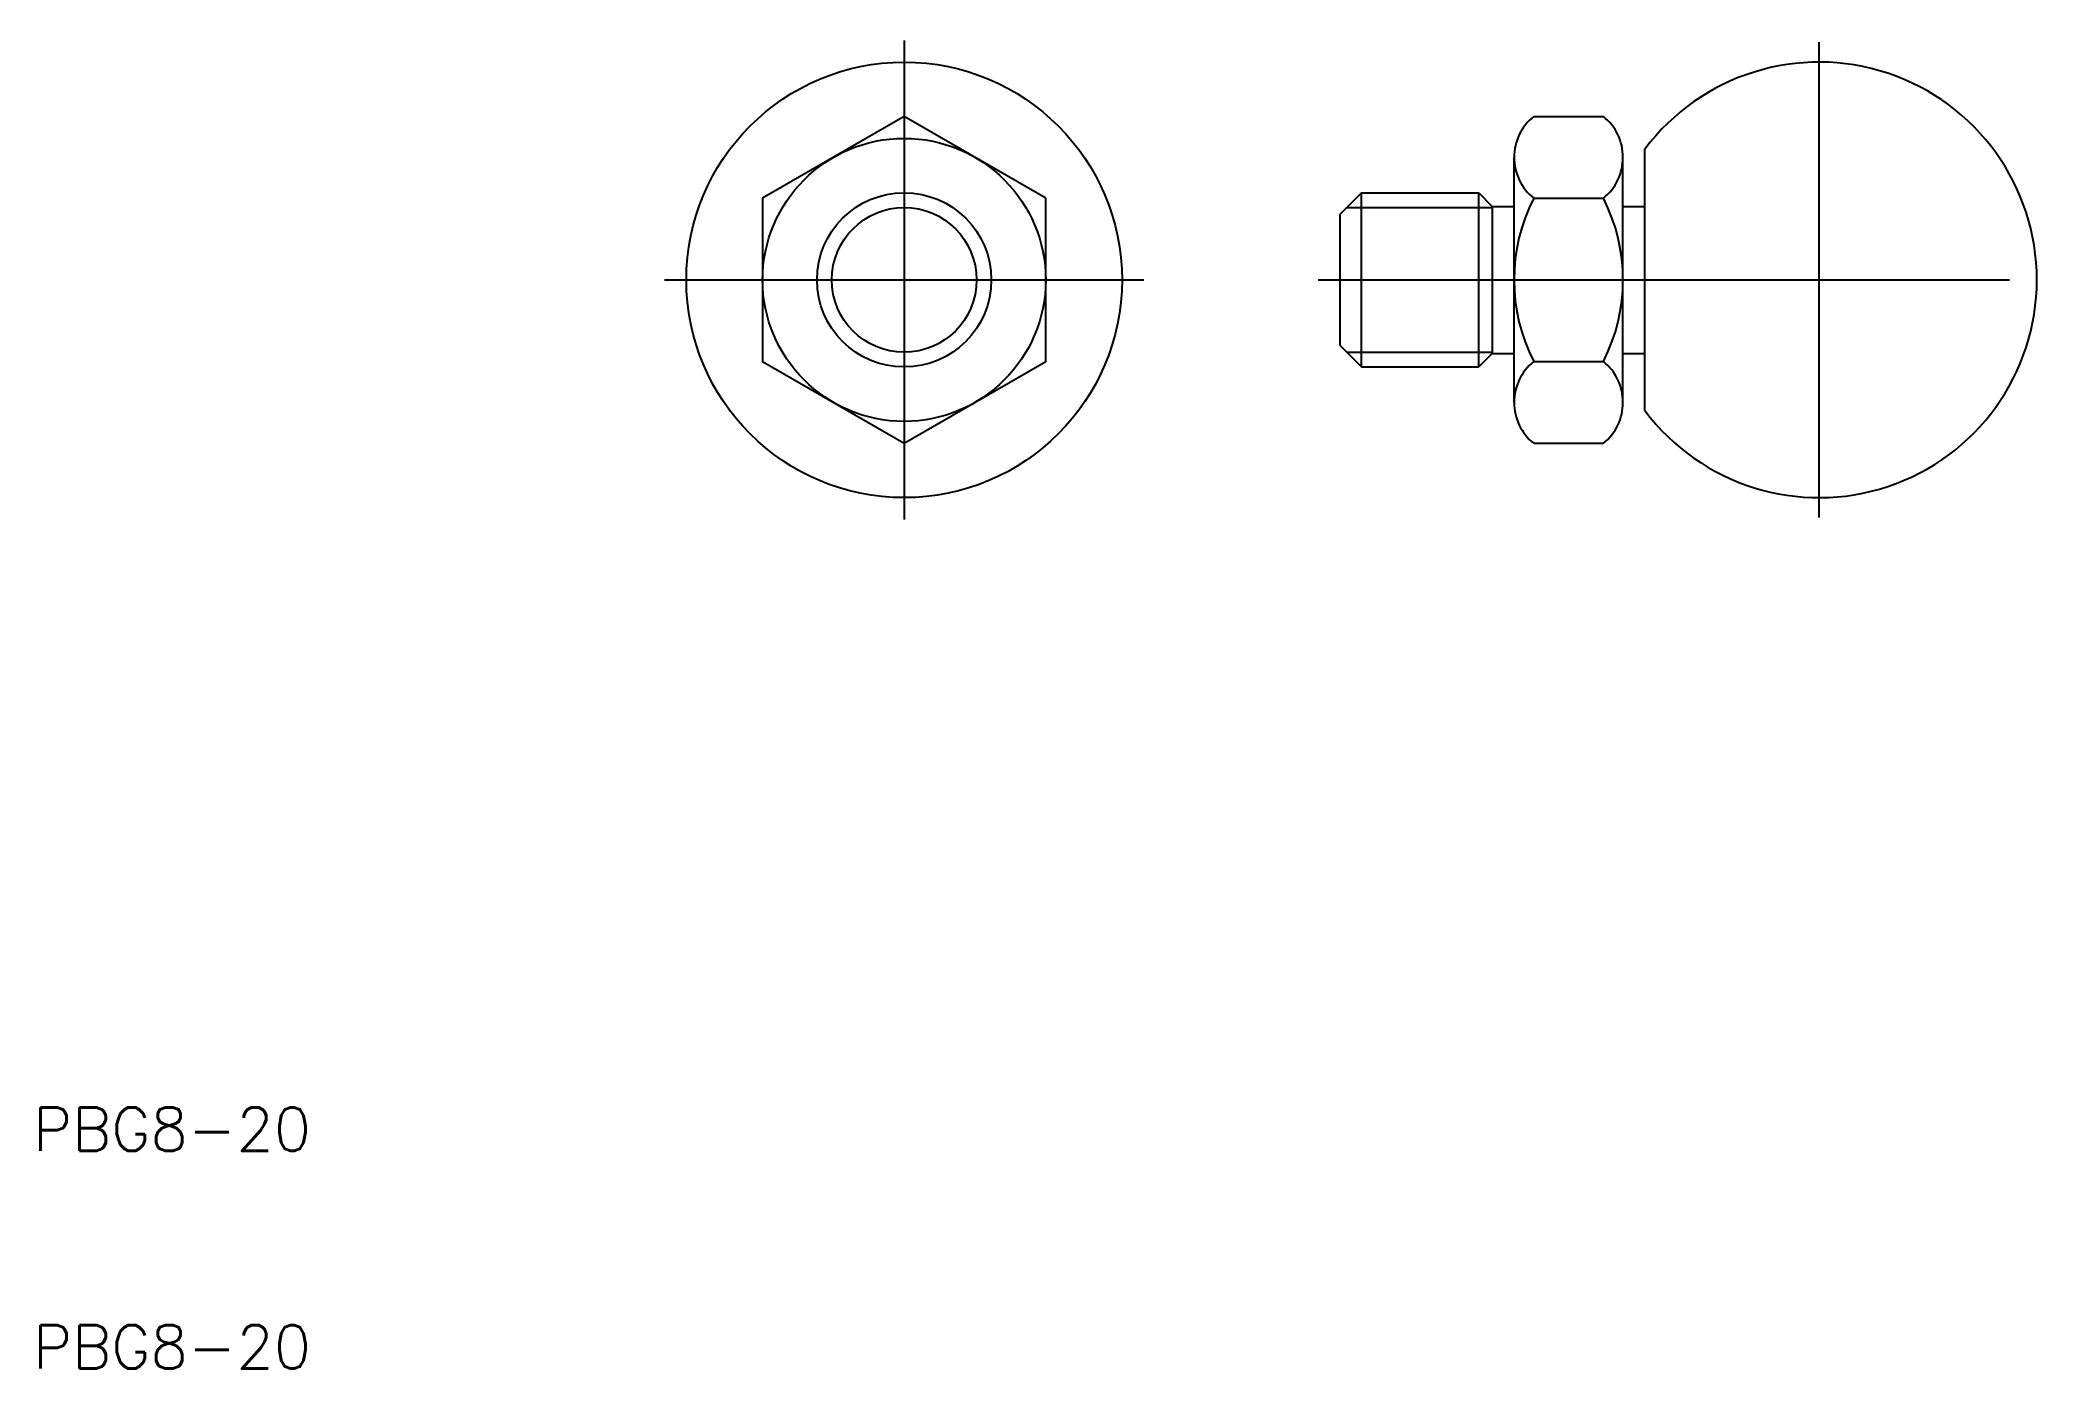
# Model space of a CAD drawing. Extents: x 10.3 to 103, y 10 to 71.
import ezdxf

# ---------------------------------------------------------------- set-up
doc = ezdxf.new("R2010")
doc.units = 0
doc.linetypes.add('CENTER', pattern=[50.8, 31.75, -6.35, 6.35, -6.35])
doc.layers.get('0').update_dxf_attribs({"linetype": 'CONTINUOUS'})
doc.layers.add('CENTER', color=1, linetype='CENTER')
doc.styles.get("Standard").update_dxf_attribs({"font": 'txt.shx'})

msp = doc.modelspace()

# ---------------------------------------------------------------- linework, layer by layer
at = {"color": 7, "linetype": 'CONTINUOUS'}
for p, q in [((78.9, 67.506), (82.1, 67.506)), ((84, 54), (84, 66)), ((78, 54.375), (78, 65.625)), ((83, 54.375), (83, 65.625)), ((71, 64), (70, 63)), ((71, 64), (76.375, 64)), ((71, 56), (71, 64)), ((76.375, 56), (76.375, 64)), ((76.375, 64), (77, 63.375)), ((77, 63.375), (78, 63.375)), ((77, 63.375), (77, 56.625)), ((78.9, 63.753), (82.1, 63.753)), ((83, 63.375), (84, 63.375)), ((70, 63), (70, 57)), ((70, 57), (71, 56)), ((77, 56.625), (76.375, 56)), ((77, 56.625), (78, 56.625)), ((83, 56.625), (84, 56.625)), ((71, 56), (76.375, 56)), ((78.9, 56.247), (82.1, 56.247)), ((78.9, 52.494), (82.1, 52.494))]:
    msp.add_line(p, q, dxfattribs=at)
at = {"color": 3, "linetype": 'CONTINUOUS'}
for p, q in [((70.324, 63.323), (77, 63.323)), ((70.324, 56.676), (77, 56.676))]:
    msp.add_line(p, q, dxfattribs=at)
at = {"color": 7, "linetype": 'CONTINUOUS'}
msp.add_lwpolyline([(56.5, 63.753), (50, 67.506), (43.5, 63.753), (43.5, 56.247), (50, 52.494), (56.5, 56.247)], close=True, dxfattribs=at)
for radius in [10, 6.5, 4]:
    msp.add_circle((50, 60), radius, dxfattribs=at)
at = {"color": 3, "linetype": 'CONTINUOUS'}
msp.add_circle((50, 60), 3.323, dxfattribs=at)
at = {"color": 7, "linetype": 'CONTINUOUS'}
for centre, radius, start, end in [((92, 60), 10, 216.8699, 143.1301), ((80.406, 65.629), 2.406, 128.75107, 231.24893), ((80.594, 65.629), 2.406, 308.75107, 51.24893), ((86.274, 60), 8.274, 153.02778, 206.97222), ((74.726, 60), 8.274, 333.02778, 26.97222), ((80.406, 54.371), 2.406, 128.75107, 231.24893), ((80.594, 54.371), 2.406, 308.75107, 51.24893)]:
    msp.add_arc(centre, radius, start, end, dxfattribs=at)
at = {"layer": 'CENTER', "color": 1, "linetype": 'CENTER'}
for p, q in [((50, 71), (50, 49)), ((92, 49.09), (92, 70.91)), ((39, 60), (61, 60)), ((69, 60), (103, 60))]:
    msp.add_line(p, q, dxfattribs=at)

# ---------------------------------------------------------------- texts
at = {"color": 7, "linetype": 'CONTINUOUS'}
for p in [(10, 20), (10, 10)]:
    msp.add_text('PBG8-20', height=2, dxfattribs=at).set_placement(p)

doc.saveas('drawing.dxf')
